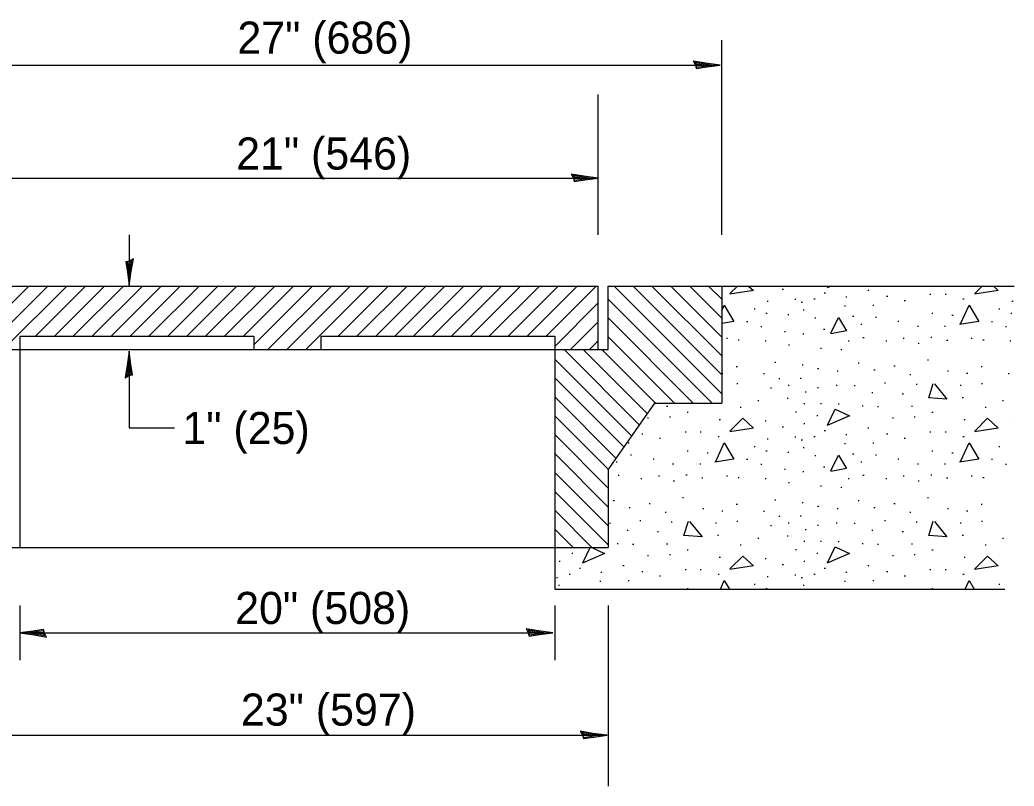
# Model space of a CAD drawing. Extents: x 56621 to 57301, y 43506 to 43946.
# Drawn here: x 57150.6 to 57224.9, y 43836.2 to 43893.5 of the extents above; entities that cross this region are included whole.
import ezdxf

# ---------------------------------------------------------------- set-up
doc = ezdxf.new("R2010")
doc.units = 0
for name, color, linetype in [('Design_EX_Roadway Notes', 7, 'Continuous'), ('Sheets_General Details', 7, 'Continuous'), ('Topo_Building', 7, 'Continuous')]:
    doc.layers.add(name, color=color, linetype=linetype)

msp = doc.modelspace()

# ---------------------------------------------------------------- linework, layer by layer
at = {"layer": 'Design_EX_Roadway Notes'}
for p, q in [((57203.085, 43877.474), (57203.085, 43892.011)), ((57138.085, 43890.148), (57202.951, 43890.148)), ((57193.835, 43877.474), (57193.835, 43887.951)), ((57147.336, 43881.699), (57193.825, 43881.699)), ((57158.761, 43877.474), (57158.761, 43873.67)), ((57158.761, 43868.771), (57158.761, 43863.025)), ((57158.761, 43863.025), (57162.15, 43863.025)), ((57150.586, 43854.077), (57190.586, 43854.077)), ((57150.586, 43849.749), (57150.586, 43845.652)), ((57190.586, 43849.749), (57190.586, 43845.652)), ((57194.586, 43849.749), (57194.586, 43836.241)), ((57150.586, 43847.7), (57190.446, 43847.7)), ((57146.586, 43840.039), (57194.501, 43840.039))]:
    msp.add_line(p, q, dxfattribs=at)
for points in [[(57201.115, 43890.173), (57201.177, 43889.9), (57201.951, 43890.018), (57202.951, 43890.148), (57201.885, 43890.292), (57200.951, 43890.456), (57201.115, 43890.173), (57201.197, 43889.993), (57202.279, 43890.148), (57201.096, 43890.355), (57201.271, 43890.122), (57201.769, 43890.155), (57201.29, 43890.228)], [(57191.989, 43881.724), (57192.052, 43881.451), (57192.827, 43881.57), (57193.825, 43881.699), (57192.759, 43881.844), (57191.825, 43882.007), (57191.989, 43881.724), (57192.071, 43881.544), (57193.153, 43881.699), (57191.97, 43881.907), (57192.145, 43881.674), (57192.643, 43881.707), (57192.164, 43881.779)], [(57158.788, 43875.507), (57158.515, 43875.445), (57158.633, 43874.67), (57158.761, 43873.67), (57158.907, 43874.737), (57159.071, 43875.67), (57158.788, 43875.507), (57158.608, 43875.425), (57158.762, 43874.343), (57158.97, 43875.526), (57158.737, 43875.351), (57158.77, 43874.853), (57158.843, 43875.332)], [(57158.736, 43866.935), (57159.008, 43866.996), (57158.89, 43867.773), (57158.761, 43868.771), (57158.616, 43867.705), (57158.452, 43866.771), (57158.736, 43866.935), (57158.915, 43867.017), (57158.761, 43868.099), (57158.553, 43866.916), (57158.786, 43867.091), (57158.753, 43867.589), (57158.681, 43867.11)], [(57152.422, 43847.674), (57152.359, 43847.948), (57151.584, 43847.83), (57150.586, 43847.7), (57151.652, 43847.554), (57152.586, 43847.39), (57152.422, 43847.674), (57152.339, 43847.855), (57151.257, 43847.699), (57152.441, 43847.491), (57152.265, 43847.724), (57151.767, 43847.693), (57152.247, 43847.618)], [(57188.61, 43847.726), (57188.671, 43847.453), (57189.447, 43847.571), (57190.446, 43847.7), (57189.38, 43847.847), (57188.446, 43848.011), (57188.61, 43847.726), (57188.691, 43847.546), (57189.773, 43847.7), (57188.591, 43847.908), (57188.766, 43847.677), (57189.263, 43847.708), (57188.784, 43847.781)], [(57192.665, 43840.064), (57192.728, 43839.792), (57193.503, 43839.908), (57194.501, 43840.039), (57193.435, 43840.184), (57192.501, 43840.348), (57192.665, 43840.064), (57192.748, 43839.885), (57193.83, 43840.039), (57192.647, 43840.247), (57192.822, 43840.014), (57193.32, 43840.047), (57192.841, 43840.119)]]:
    msp.add_lwpolyline(points, dxfattribs=at)
at = {"layer": 'Sheets_General Details'}
for p, q in [((57147.336, 43873.634), (57193.835, 43873.634)), ((57193.835, 43868.885), (57193.835, 43873.634)), ((57194.586, 43868.885), (57194.586, 43873.634)), ((57194.586, 43873.634), (57203.085, 43873.634)), ((57203.085, 43873.634), (57203.085, 43864.885)), ((57207.608, 43873.398), (57207.687, 43873.398)), ((57214, 43873.329), (57214.079, 43873.329)), ((57206.474, 43872.503), (57206.553, 43872.503)), ((57208.537, 43872.642), (57208.616, 43872.642)), ((57209.03, 43872.436), (57209.109, 43872.436)), ((57209.975, 43872.677), (57210.055, 43872.677)), ((57210.75, 43873.122), (57210.83, 43873.122)), ((57212.35, 43872.831), (57212.43, 43872.831)), ((57215.411, 43872.883), (57215.49, 43872.883)), ((57216.734, 43872.555), (57216.814, 43872.555)), ((57218.643, 43873.02), (57218.723, 43873.02)), ((57219.778, 43873.02), (57219.858, 43873.02)), ((57221.12, 43872.677), (57221.2, 43872.677)), ((57224.783, 43872.503), (57224.863, 43872.503)), ((57205.493, 43871.926), (57205.573, 43871.926)), ((57209.167, 43871.856), (57209.247, 43871.856)), ((57212.263, 43872.166), (57212.343, 43872.166)), ((57214.378, 43872.195), (57214.458, 43872.195)), ((57223.803, 43871.926), (57223.882, 43871.926)), ((57204.942, 43870.981), (57205.022, 43870.981)), ((57206.388, 43871.6), (57206.468, 43871.6)), ((57208.021, 43871.513), (57208.101, 43871.513)), ((57210.044, 43871.255), (57210.125, 43871.255)), ((57212.865, 43871.392), (57212.945, 43871.392)), ((57214.567, 43871.307), (57214.647, 43871.307)), ((57216.254, 43871.014), (57216.334, 43871.014)), ((57218.797, 43871.6), (57218.877, 43871.6)), ((57220.295, 43871.461), (57220.375, 43871.461)), ((57223.252, 43870.981), (57223.332, 43870.981)), ((57224.698, 43871.6), (57224.778, 43871.6)), ((57205.991, 43870.603), (57206.071, 43870.603)), ((57207.762, 43870.223), (57207.843, 43870.223)), ((57210.698, 43870.412), (57210.778, 43870.412)), ((57213.485, 43870.774), (57213.564, 43870.774)), ((57217.715, 43870.636), (57217.795, 43870.636)), ((57219.743, 43870.636), (57219.824, 43870.636)), ((57224.301, 43870.603), (57224.381, 43870.603)), ((57150.586, 43869.885), (57168.085, 43869.885)), ((57150.586, 43869.885), (57150.586, 43868.885)), ((57168.085, 43869.885), (57168.085, 43868.885)), ((57173.085, 43869.885), (57173.085, 43868.885)), ((57173.085, 43869.885), (57190.586, 43869.885)), ((57190.586, 43869.885), (57190.586, 43868.885)), ((57203.43, 43869.743), (57203.509, 43869.743)), ((57204.306, 43869.604), (57204.386, 43869.604)), ((57206.317, 43869.535), (57206.397, 43869.535)), ((57209.151, 43870.069), (57209.23, 43870.069)), ((57212.521, 43869.535), (57212.602, 43869.535)), ((57213.639, 43869.776), (57213.72, 43869.776)), ((57215.342, 43869.535), (57215.422, 43869.535)), ((57216.649, 43869.743), (57216.729, 43869.743)), ((57218.712, 43869.811), (57218.792, 43869.811)), ((57219.899, 43869.587), (57219.978, 43869.587)), ((57221.739, 43869.743), (57221.819, 43869.743)), ((57222.616, 43869.604), (57222.696, 43869.604)), ((57224.627, 43869.535), (57224.707, 43869.535)), ((57146.586, 43868.885), (57150.608, 43868.885)), ((57150.586, 43868.885), (57150.586, 43854.077)), ((57150.608, 43868.885), (57168.013, 43868.885)), ((57168.013, 43868.885), (57173.041, 43868.885)), ((57173.041, 43868.885), (57190.573, 43868.885)), ((57190.573, 43868.885), (57194.586, 43868.885)), ((57190.586, 43868.885), (57190.586, 43854.077)), ((57208.073, 43869.244), (57208.153, 43869.244)), ((57210.457, 43868.985), (57210.537, 43868.985)), ((57211.988, 43868.881), (57212.068, 43868.881)), ((57217.767, 43869.363), (57217.847, 43869.363)), ((57207.041, 43867.952), (57207.121, 43867.952)), ((57218.455, 43868.108), (57218.534, 43868.108)), ((57204.169, 43867.626), (57204.249, 43867.626)), ((57209.099, 43867.748), (57209.178, 43867.748)), ((57210.252, 43867.472), (57210.331, 43867.472)), ((57211.712, 43867.3), (57211.792, 43867.3)), ((57213.277, 43867.885), (57213.358, 43867.885)), ((57214.465, 43867.368), (57214.545, 43867.368)), ((57215.961, 43867.678), (57216.041, 43867.678)), ((57219.967, 43867.3), (57220.047, 43867.3)), ((57222.479, 43867.626), (57222.559, 43867.626)), ((57206.197, 43867.092), (57206.277, 43867.092)), ((57207.35, 43866.715), (57207.43, 43866.715)), ((57208.95, 43866.749), (57209.03, 43866.749)), ((57217.148, 43867.025), (57217.227, 43867.025)), ((57221.395, 43867.129), (57221.476, 43867.129)), ((57224.507, 43867.092), (57224.587, 43867.092)), ((57204.203, 43866.337), (57204.282, 43866.337)), ((57206.731, 43866.026), (57206.811, 43866.026)), ((57208.038, 43866.233), (57208.117, 43866.233)), ((57209.306, 43865.718), (57209.386, 43865.718)), ((57210.233, 43866.044), (57210.313, 43866.044)), ((57211.627, 43866.233), (57211.707, 43866.233)), ((57212.986, 43866.2), (57213.065, 43866.2)), ((57215.255, 43866.389), (57215.336, 43866.389)), ((57217.611, 43866.302), (57217.691, 43866.302)), ((57220.913, 43866.233), (57220.994, 43866.233)), ((57222.512, 43866.337), (57222.592, 43866.337)), ((57205.767, 43865.064), (57205.847, 43865.064)), ((57207.97, 43865.253), (57208.049, 43865.253)), ((57214.309, 43865.683), (57214.389, 43865.683)), ((57216.58, 43865.581), (57216.66, 43865.581)), ((57221.068, 43865.305), (57221.148, 43865.305)), ((57224.077, 43865.064), (57224.158, 43865.064)), ((57194.586, 43859.885), (57198.085, 43864.885)), ((57198.085, 43864.885), (57203.085, 43864.885)), ((57198.958, 43864.652), (57199.038, 43864.652)), ((57204.46, 43864.582), (57204.54, 43864.582)), ((57208.589, 43864.239), (57208.668, 43864.239)), ((57209.219, 43864.858), (57209.299, 43864.858)), ((57210.457, 43864.858), (57210.537, 43864.858)), ((57211.781, 43864.823), (57211.862, 43864.823)), ((57213.57, 43864.686), (57213.65, 43864.686)), ((57214.723, 43864.634), (57214.803, 43864.634)), ((57217.268, 43864.652), (57217.348, 43864.652)), ((57222.77, 43864.582), (57222.85, 43864.582)), ((57197.531, 43863.792), (57197.611, 43863.792)), ((57199.164, 43863.861), (57199.243, 43863.861)), ((57200.488, 43864.204), (57200.569, 43864.204)), ((57202.896, 43863.655), (57202.975, 43863.655)), ((57206.318, 43863.551), (57206.399, 43863.551)), ((57210.183, 43863.963), (57210.263, 43863.963)), ((57215.841, 43863.792), (57215.921, 43863.792)), ((57217.474, 43863.861), (57217.553, 43863.861)), ((57218.799, 43864.204), (57218.879, 43864.204)), ((57221.205, 43863.655), (57221.285, 43863.655)), ((57207.608, 43863.104), (57207.687, 43863.104)), ((57209.219, 43863.362), (57209.299, 43863.362)), ((57210.75, 43862.828), (57210.83, 43862.828)), ((57214, 43863.034), (57214.079, 43863.034)), ((57197.101, 43862.589), (57197.181, 43862.589)), ((57198.425, 43862.261), (57198.504, 43862.261)), ((57200.334, 43862.726), (57200.413, 43862.726)), ((57201.468, 43862.726), (57201.548, 43862.726)), ((57202.81, 43862.381), (57202.89, 43862.381)), ((57206.474, 43862.209), (57206.553, 43862.209)), ((57208.537, 43862.348), (57208.616, 43862.348)), ((57209.03, 43862.14), (57209.109, 43862.14)), ((57209.975, 43862.381), (57210.055, 43862.381)), ((57212.35, 43862.537), (57212.43, 43862.537)), ((57215.411, 43862.589), (57215.49, 43862.589)), ((57216.734, 43862.261), (57216.814, 43862.261)), ((57218.643, 43862.726), (57218.723, 43862.726)), ((57219.778, 43862.726), (57219.858, 43862.726)), ((57221.12, 43862.381), (57221.2, 43862.381)), ((57196.068, 43861.9), (57196.148, 43861.9)), ((57200.487, 43861.304), (57200.567, 43861.304)), ((57205.493, 43861.631), (57205.573, 43861.631)), ((57206.388, 43861.304), (57206.468, 43861.304)), ((57209.167, 43861.562), (57209.247, 43861.562)), ((57212.263, 43861.87), (57212.343, 43861.87)), ((57214.378, 43861.9), (57214.458, 43861.9)), ((57218.797, 43861.304), (57218.877, 43861.304)), ((57223.803, 43861.631), (57223.882, 43861.631)), ((57196.257, 43861.011), (57196.337, 43861.011)), ((57197.943, 43860.719), (57198.024, 43860.719)), ((57201.984, 43861.166), (57202.065, 43861.166)), ((57204.942, 43860.685), (57205.022, 43860.685)), ((57208.021, 43861.218), (57208.101, 43861.218)), ((57210.044, 43860.96), (57210.125, 43860.96)), ((57212.865, 43861.097), (57212.945, 43861.097)), ((57214.567, 43861.011), (57214.647, 43861.011)), ((57216.254, 43860.719), (57216.334, 43860.719)), ((57220.295, 43861.166), (57220.375, 43861.166)), ((57223.252, 43860.685), (57223.332, 43860.685)), ((57194.586, 43859.885), (57194.586, 43854.077)), ((57195.175, 43860.478), (57195.255, 43860.478)), ((57199.405, 43860.341), (57199.485, 43860.341)), ((57201.433, 43860.341), (57201.514, 43860.341)), ((57205.991, 43860.307), (57206.071, 43860.307)), ((57207.762, 43859.929), (57207.843, 43859.929)), ((57209.151, 43859.773), (57209.23, 43859.773)), ((57210.698, 43860.118), (57210.778, 43860.118)), ((57213.485, 43860.478), (57213.564, 43860.478)), ((57217.715, 43860.341), (57217.795, 43860.341)), ((57219.743, 43860.341), (57219.824, 43860.341)), ((57224.301, 43860.307), (57224.381, 43860.307)), ((57195.329, 43859.481), (57195.41, 43859.481)), ((57197.032, 43859.241), (57197.112, 43859.241)), ((57198.339, 43859.447), (57198.419, 43859.447)), ((57199.457, 43859.069), (57199.537, 43859.069)), ((57200.403, 43859.515), (57200.482, 43859.515)), ((57201.589, 43859.292), (57201.668, 43859.292)), ((57203.43, 43859.447), (57203.509, 43859.447)), ((57204.306, 43859.308), (57204.386, 43859.308)), ((57206.317, 43859.241), (57206.397, 43859.241)), ((57212.521, 43859.241), (57212.602, 43859.241)), ((57213.639, 43859.481), (57213.72, 43859.481)), ((57215.342, 43859.241), (57215.422, 43859.241)), ((57216.649, 43859.447), (57216.729, 43859.447)), ((57217.767, 43859.069), (57217.847, 43859.069)), ((57218.712, 43859.515), (57218.792, 43859.515)), ((57219.899, 43859.292), (57219.978, 43859.292)), ((57221.739, 43859.447), (57221.819, 43859.447)), ((57222.616, 43859.308), (57222.696, 43859.308)), ((57208.073, 43858.948), (57208.153, 43858.948)), ((57210.457, 43858.691), (57210.537, 43858.691)), ((57211.988, 43858.587), (57212.068, 43858.587)), ((57194.967, 43857.589), (57195.047, 43857.589)), ((57200.145, 43857.814), (57200.225, 43857.814)), ((57207.041, 43857.658), (57207.121, 43857.658)), ((57213.277, 43857.589), (57213.358, 43857.589)), ((57218.455, 43857.814), (57218.534, 43857.814)), ((57196.154, 43857.074), (57196.235, 43857.074)), ((57197.651, 43857.382), (57197.731, 43857.382)), ((57201.657, 43857.004), (57201.737, 43857.004)), ((57203.085, 43856.833), (57203.165, 43856.833)), ((57204.169, 43857.33), (57204.249, 43857.33)), ((57206.197, 43856.798), (57206.277, 43856.798)), ((57209.099, 43857.452), (57209.178, 43857.452)), ((57210.252, 43857.178), (57210.331, 43857.178)), ((57211.712, 43857.004), (57211.792, 43857.004)), ((57214.465, 43857.074), (57214.545, 43857.074)), ((57215.961, 43857.382), (57216.041, 43857.382)), ((57219.967, 43857.004), (57220.047, 43857.004)), ((57221.395, 43856.833), (57221.476, 43856.833)), ((57222.479, 43857.33), (57222.559, 43857.33)), ((57196.945, 43856.092), (57197.025, 43856.092)), ((57198.838, 43856.729), (57198.917, 43856.729)), ((57204.203, 43856.041), (57204.282, 43856.041)), ((57207.35, 43856.42), (57207.43, 43856.42)), ((57208.95, 43856.455), (57209.03, 43856.455)), ((57215.255, 43856.092), (57215.336, 43856.092)), ((57217.148, 43856.729), (57217.227, 43856.729)), ((57222.512, 43856.041), (57222.592, 43856.041)), ((57194.676, 43855.904), (57194.756, 43855.904)), ((57196, 43855.389), (57196.079, 43855.389)), ((57199.301, 43856.007), (57199.381, 43856.007)), ((57202.603, 43855.938), (57202.684, 43855.938)), ((57206.731, 43855.732), (57206.811, 43855.732)), ((57208.038, 43855.938), (57208.117, 43855.938)), ((57209.306, 43855.422), (57209.386, 43855.422)), ((57210.233, 43855.749), (57210.313, 43855.749)), ((57211.627, 43855.938), (57211.707, 43855.938)), ((57212.986, 43855.904), (57213.065, 43855.904)), ((57214.309, 43855.389), (57214.389, 43855.389)), ((57217.611, 43856.007), (57217.691, 43856.007)), ((57220.913, 43855.938), (57220.994, 43855.938)), ((57198.269, 43855.285), (57198.35, 43855.285)), ((57202.759, 43855.011), (57202.838, 43855.011)), ((57205.767, 43854.77), (57205.847, 43854.77)), ((57207.97, 43854.959), (57208.049, 43854.959)), ((57209.219, 43854.563), (57209.299, 43854.563)), ((57210.457, 43854.563), (57210.537, 43854.563)), ((57216.58, 43855.285), (57216.66, 43855.285)), ((57221.068, 43855.011), (57221.148, 43855.011)), ((57224.077, 43854.77), (57224.158, 43854.77)), ((57146.586, 43854.077), (57150.586, 43854.077)), ((57190.586, 43854.077), (57194.586, 43854.077)), ((57195.26, 43854.392), (57195.34, 43854.392)), ((57196.413, 43854.34), (57196.493, 43854.34)), ((57198.958, 43854.355), (57199.038, 43854.355)), ((57200.488, 43853.908), (57200.569, 43853.908)), ((57204.46, 43854.288), (57204.54, 43854.288)), ((57208.589, 43853.943), (57208.668, 43853.943)), ((57211.781, 43854.529), (57211.862, 43854.529)), ((57213.57, 43854.392), (57213.65, 43854.392)), ((57214.723, 43854.34), (57214.803, 43854.34)), ((57217.268, 43854.355), (57217.348, 43854.355)), ((57218.799, 43853.908), (57218.879, 43853.908)), ((57222.77, 43854.288), (57222.85, 43854.288)), ((57191.873, 43853.669), (57191.953, 43853.669)), ((57197.531, 43853.496), (57197.611, 43853.496)), ((57199.164, 43853.565), (57199.243, 43853.565)), ((57202.896, 43853.359), (57202.975, 43853.359)), ((57206.318, 43853.255), (57206.399, 43853.255)), ((57210.183, 43853.669), (57210.263, 43853.669)), ((57215.841, 43853.496), (57215.921, 43853.496)), ((57217.474, 43853.565), (57217.553, 43853.565)), ((57221.205, 43853.359), (57221.285, 43853.359)), ((57190.909, 43853.066), (57190.989, 43853.066)), ((57192.44, 43852.533), (57192.52, 43852.533)), ((57195.69, 43852.74), (57195.77, 43852.74)), ((57200.334, 43852.43), (57200.413, 43852.43)), ((57201.468, 43852.43), (57201.548, 43852.43)), ((57207.608, 43852.807), (57207.687, 43852.807)), ((57209.219, 43853.066), (57209.299, 43853.066)), ((57210.75, 43852.533), (57210.83, 43852.533)), ((57214, 43852.74), (57214.079, 43852.74)), ((57218.643, 43852.43), (57218.723, 43852.43)), ((57219.778, 43852.43), (57219.858, 43852.43)), ((57190.72, 43851.845), (57190.8, 43851.845)), ((57191.665, 43852.086), (57191.745, 43852.086)), ((57194.04, 43852.241), (57194.12, 43852.241)), ((57196.068, 43851.604), (57196.148, 43851.604)), ((57197.101, 43852.292), (57197.181, 43852.292)), ((57198.425, 43851.967), (57198.504, 43851.967)), ((57202.81, 43852.086), (57202.89, 43852.086)), ((57206.474, 43851.915), (57206.553, 43851.915)), ((57208.537, 43852.052), (57208.616, 43852.052)), ((57209.03, 43851.845), (57209.109, 43851.845)), ((57209.975, 43852.086), (57210.055, 43852.086)), ((57212.35, 43852.241), (57212.43, 43852.241)), ((57214.378, 43851.604), (57214.458, 43851.604)), ((57215.411, 43852.292), (57215.49, 43852.292)), ((57216.734, 43851.967), (57216.814, 43851.967)), ((57221.12, 43852.086), (57221.2, 43852.086)), ((57190.857, 43851.267), (57190.937, 43851.267)), ((57193.953, 43851.576), (57194.033, 43851.576)), ((57200.487, 43851.009), (57200.567, 43851.009)), ((57205.493, 43851.337), (57205.573, 43851.337)), ((57206.388, 43851.009), (57206.468, 43851.009)), ((57209.167, 43851.267), (57209.247, 43851.267)), ((57212.263, 43851.576), (57212.343, 43851.576)), ((57218.797, 43851.009), (57218.877, 43851.009)), ((57223.803, 43851.337), (57223.882, 43851.337))]:
    msp.add_line(p, q, dxfattribs=at)
at = {"layer": 'Topo_Building'}
for p, q in [((57203.085, 43873.634), (57224.945, 43873.634)), ((57190.586, 43854.077), (57190.586, 43850.967)), ((57190.586, 43850.967), (57224.243, 43850.967))]:
    msp.add_line(p, q, dxfattribs=at)
for points in [[(57147.336, 43869.711), (57151.258, 43873.634)], [(57147.923, 43868.885), (57152.673, 43873.634)], [(57149.337, 43868.885), (57154.087, 43873.634)], [(57151.751, 43869.885), (57155.501, 43873.634)], [(57153.166, 43869.885), (57156.915, 43873.634)], [(57154.58, 43869.885), (57158.329, 43873.634)], [(57155.994, 43869.885), (57159.744, 43873.634)], [(57157.408, 43869.885), (57161.158, 43873.634)], [(57158.822, 43869.885), (57162.572, 43873.634)], [(57160.236, 43869.885), (57163.986, 43873.634)], [(57161.651, 43869.885), (57165.4, 43873.634)], [(57163.065, 43869.885), (57166.814, 43873.634)], [(57164.479, 43869.885), (57168.229, 43873.633)], [(57165.893, 43869.885), (57169.643, 43873.633)], [(57167.307, 43869.885), (57171.057, 43873.634)], [(57168.085, 43869.248), (57172.471, 43873.633)], [(57169.136, 43868.885), (57173.885, 43873.633)], [(57170.55, 43868.885), (57175.299, 43873.633)], [(57171.964, 43868.885), (57176.714, 43873.633)], [(57174.378, 43869.885), (57178.128, 43873.633)], [(57175.791, 43869.885), (57179.542, 43873.634)], [(57177.206, 43869.885), (57180.956, 43873.633)], [(57178.621, 43869.885), (57182.37, 43873.633)], [(57180.035, 43869.885), (57183.784, 43873.633)], [(57181.449, 43869.885), (57185.199, 43873.633)], [(57182.863, 43869.885), (57186.613, 43873.633)], [(57184.277, 43869.885), (57188.027, 43873.633)], [(57185.691, 43869.885), (57189.441, 43873.634)], [(57187.106, 43869.885), (57190.855, 43873.633)], [(57188.52, 43869.885), (57192.269, 43873.633)], [(57189.934, 43869.885), (57193.685, 43873.634)], [(57203.085, 43865.578), (57195.028, 43873.634)], [(57203.085, 43866.992), (57196.443, 43873.634)], [(57203.085, 43868.404), (57197.857, 43873.634)], [(57203.085, 43869.818), (57199.271, 43873.634)], [(57203.085, 43871.234), (57200.685, 43873.634)], [(57203.085, 43872.648), (57202.099, 43873.634)], [(57205.455, 43873.297), (57203.674, 43873.036)], [(57203.691, 43873.077), (57204.251, 43873.634)], [(57205.09, 43873.634), (57205.455, 43873.297)], [(57211.258, 43873.634), (57210.973, 43873.513)], [(57210.986, 43873.537), (57211.033, 43873.634)], [(57223.764, 43873.297), (57221.984, 43873.036)], [(57222.002, 43873.077), (57222.559, 43873.634)], [(57223.4, 43873.634), (57223.764, 43873.297)], [(57202.364, 43864.885), (57194.586, 43872.663)], [(57190.586, 43869.121), (57193.835, 43872.371)], [(57203.085, 43871.793), (57203.271, 43872.195)], [(57203.271, 43872.195), (57203.992, 43870.993)], [(57220.94, 43870.814), (57221.581, 43872.195), (57222.302, 43870.993), (57220.86, 43870.752)], [(57191.762, 43868.885), (57193.835, 43870.957)], [(57200.951, 43864.885), (57194.586, 43871.248)], [(57203.992, 43870.993), (57203.085, 43870.84)], [(57211.247, 43870.113), (57211.808, 43871.274), (57212.408, 43870.292), (57211.236, 43870.07)], [(57193.177, 43868.885), (57193.835, 43869.543)], [(57199.536, 43864.885), (57194.586, 43869.834)], [(57196.936, 43863.242), (57191.293, 43868.885)], [(57197.517, 43864.074), (57192.707, 43868.885)], [(57198.121, 43864.885), (57194.121, 43868.885)], [(57196.353, 43862.411), (57190.586, 43868.178)], [(57195.77, 43861.578), (57190.586, 43866.763)], [(57203.085, 43867.129), (57203.165, 43867.129)], [(57218.978, 43866.326), (57219.92, 43865.184), (57218.558, 43865.285), (57218.898, 43866.346)], [(57195.189, 43860.746), (57190.586, 43865.348)], [(57210.986, 43863.242), (57211.567, 43864.425), (57212.628, 43863.922), (57210.973, 43863.217)], [(57194.605, 43859.915), (57190.586, 43863.933)], [(57203.691, 43862.781), (57204.654, 43863.743), (57205.455, 43863.003), (57203.674, 43862.741)], [(57222.002, 43862.781), (57222.964, 43863.743), (57223.764, 43863.003), (57221.984, 43862.741)], [(57224.628, 43863.551), (57224.632, 43863.551)], [(57194.586, 43858.521), (57190.586, 43862.521)], [(57202.63, 43860.518), (57203.271, 43861.9), (57203.992, 43860.699), (57202.551, 43860.456)], [(57220.94, 43860.518), (57221.581, 43861.9), (57222.302, 43860.699), (57220.86, 43860.456)], [(57194.586, 43857.107), (57190.586, 43861.107)], [(57211.247, 43859.817), (57211.808, 43860.978), (57212.408, 43859.996), (57211.236, 43859.774)], [(57194.586, 43855.692), (57190.586, 43859.692)], [(57194.586, 43854.278), (57190.586, 43858.277)], [(57193.373, 43854.077), (57190.586, 43856.864)], [(57200.668, 43856.031), (57201.61, 43854.889), (57200.247, 43854.99), (57200.588, 43856.052)], [(57218.978, 43856.031), (57219.92, 43854.889), (57218.558, 43854.99), (57218.898, 43856.052)], [(57191.959, 43854.077), (57190.586, 43855.45)], [(57192.677, 43852.948), (57193.232, 43854.077)], [(57193.37, 43854.077), (57194.318, 43853.628)], [(57210.986, 43852.948), (57211.567, 43854.129), (57212.628, 43853.628), (57210.973, 43852.922)], [(57194.318, 43853.628), (57192.663, 43852.922)], [(57203.691, 43852.486), (57204.654, 43853.447), (57205.455, 43852.707), (57203.674, 43852.447)], [(57222.002, 43852.486), (57222.964, 43853.447), (57223.764, 43852.707), (57221.984, 43852.447)], [(57202.975, 43850.967), (57203.271, 43851.604)], [(57203.271, 43851.604), (57203.655, 43850.967)], [(57221.285, 43850.967), (57221.581, 43851.604)], [(57221.581, 43851.604), (57221.964, 43850.967)]]:
    msp.add_lwpolyline(points, dxfattribs=at)

# ---------------------------------------------------------------- texts
at = {"layer": 'Design_EX_Roadway Notes'}
for s, p in [('27" (686)', (57166.855, 43891.009)), ('21" (546)', (57166.761, 43882.344)), ('1" (25)', (57162.739, 43861.818)), ('20" (508)', (57166.687, 43848.363)), ('23" (597)', (57167.115, 43840.762))]:
    msp.add_text(s, height=2.4, dxfattribs=at).set_placement(p)

doc.saveas('drawing.dxf')
